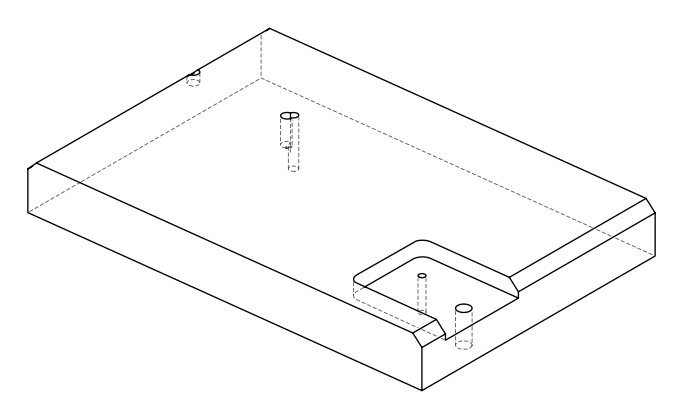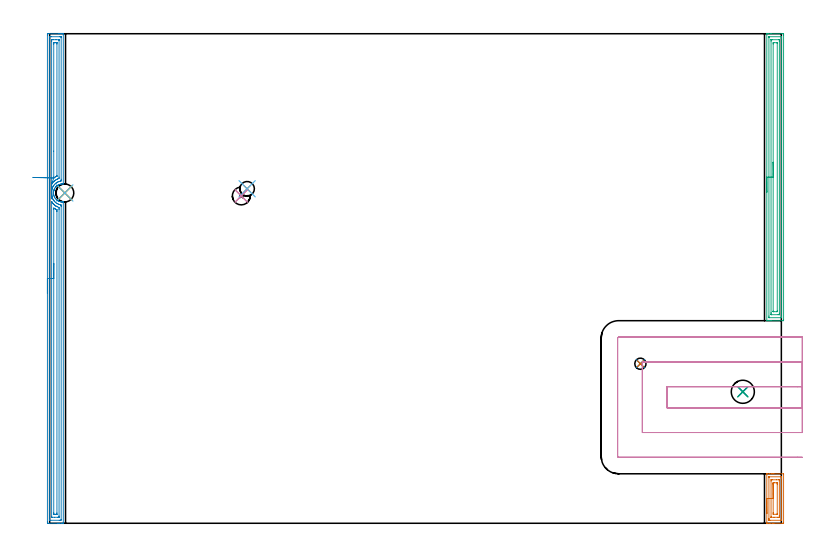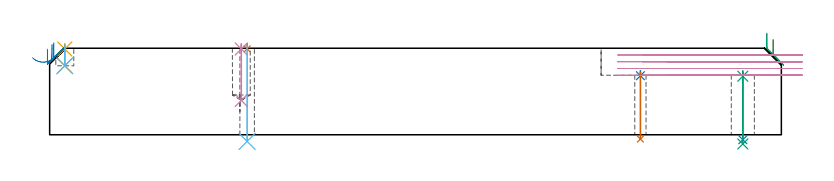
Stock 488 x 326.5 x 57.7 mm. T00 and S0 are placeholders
(PLAN: 16 operations, 9 tool changes, 27.6 min)
(1 SPOT_DRILL | STEP1HOLE | NXT0321_9005460120000 | 0.03 min | 1 mm3)
(2 SPOT_DRILL_1 | STEP1HOLE_1 | NXT0321_9005460120000 | 0.03 min | 1906 mm3)
(3 SPOT_DRILL_2 | STEP1HOLE_2 | NXT0321_9005460120000 | 0.03 min | 1945 mm3)
(4 SPOT_DRILL_3 | STEP1POCKET | NXT0321_9005460120000 | 0.03 min | 1 mm3)
(5 SPOT_DRILL_4 | STEP1POCKET_1 | NXT0321_9005460120000 | 0.03 min | 1 mm3)
(6 DRILL_THROUGH_HOLE_INTO_CENTER | STEP1HOLE | UGT0301_492 | 0.26 min | 4235 mm3)
(7 DRILL_THROUGH_HOLE_INTO_CENTER_1 | STEP1HOLE_1 | NXT0301_046 | 0.18 min | 1754 mm3)
(8 DRILL_THROUGH_HOLE_INTO_CENTER_2 | STEP1HOLE_2 | NXT0301_071 | 0.19 min | 3139 mm3)
(9 DRILL_TO_ENLARGE_THROUGH_HOLE | STEP1HOLE_2 | UGT0301_284 | 0.2 min | 5631 mm3)
(10 DRILL_BLIND_HOLE_INTO_CENTER | STEP1POCKET | UGT0301_229 | 0.15 min | 2687 mm3)
(11 DRILL_BLIND_HOLE_INTO_CENTER_1 | STEP1POCKET_1 | NXT0301_046 | 0.06 min | 464 mm3)
(12 DRILL_TO_ENLARGE_BLIND_HOLE | STEP1POCKET_1 | UGT0301_373 | 0.06 min | 846 mm3)
(13 AREA_MILL | FG_CHAMFER_SURFACE | UGT0205_001 | 1.33 min | 2468 mm3)
(14 AREA_MILL_1 | FG_CHAMFER_SURFACE_1 | UGT0205_001 | 10.73 min | 18171 mm3)
(15 AREA_MILL_2 | FG_CHAMFER_SURFACE_2 | UGT0205_001 | 6.4 min | 12398 mm3)
(16 MILL_SLOT | SLOT_PARTIAL_RECTANGULAR | UGT0201_105 | Follow Part, ap 5.5, ae 75% | 7.92 min | 213785 mm3)
(TOOL NXT0321_9005460120000 | NC Spot Drill, 142deg, 12mm, Carbide, Uncoated | D12 PA142 FL30 Z2)
(TOOL UGT0301_492 | Carbide Drill 9.7 mm | D9.7 PA118 FL87 Z2)
(TOOL NXT0301_046 | Carbide Drill 7.5mm [860.1-0750-038A1-MM 2214] | D7.5 PA140 FL53 Z2)
(TOOL NXT0301_071 | Carbide Drill 10mm [860.1-1000-030A1-MM 2214] | D10 PA140 FL47 Z2)
(TOOL UGT0301_284 | Twist Drill 15.4 mm | D15.4 PA118 FL120 Z2)
(TOOL UGT0301_229 | Twist Drill 11.9 mm | D11.9 PA118 FL100 Z2)
(TOOL UGT0301_373 | Twist Drill Flat Bottom 12 mm | D12 PA180 FL101 Z2)
(TOOL UGT0205_001 | Chamfer Mill 20 x 3 x 45 deg. | D20 FL50 Z2)
(TOOL UGT0201_105 | End Mill 22 mm | D22 FL25 Z2)
(OP 1 SPOT_DRILL)
G17 G21 G94 G90
T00 M6
G54
G17 G0 G90 X131.7 Y223.1 S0 M3
G43 Z67.7 H0
G94 G81 G98 Z57.283 F250. R60.7
G80
M5
M2
(OP 2 SPOT_DRILL_1)
G17 G21 G94 G90
T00 M6
G54
G17 G0 G90 X394. Y106.4 S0 M3
G43 Z67.7 H0
G94 G81 G98 Z39.377 F250. R42.7
G80
M5
M2
(OP 3 SPOT_DRILL_2)
G17 G21 G94 G90
T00 M6
G54
G17 G0 G90 X462.3 Y87.7 S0 M3
G43 Z67.7 H0
G94 G81 G98 Z39.037 F250. R42.7
G80
M5
M2
(OP 4 SPOT_DRILL_3)
G17 G21 G94 G90
T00 M6
G54
G17 G0 G90 X127.8 Y218.3 S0 M3
G43 Z67.7 H0
G94 G81 G98 Z57.188 F250. R60.7
G80
M5
M2
(OP 5 SPOT_DRILL_4)
G17 G21 G94 G90
T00 M6
G54
G17 G0 G90 X10.1 Y220.3 S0 M3
G43 Z67.7 H0
G94 G81 G98 Z57.179 F250. R60.7
G80
M5
M2
(OP 6 DRILL_THROUGH_HOLE_INTO_CENTER)
G17 G21 G94 G90
T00 M6
G54
G17 G0 G90 X131.7 Y223.1 S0 M3
G43 Z67.7 H0
G94 G73 G98 Z-4.414 F250. Q8.873 R59.7
G80
M5
M2
(OP 7 DRILL_THROUGH_HOLE_INTO_CENTER_1)
G17 G21 G94 G90
T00 M6
G54
G17 G0 G90 X394. Y106.4 S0 M3
G43 Z67.7 H1
G94 G73 G98 Z-2.865 F250. Q7.094 R41.7
G80
M5
M2
(OP 8 DRILL_THROUGH_HOLE_INTO_CENTER_2)
G17 G21 G94 G90
T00 M6
G54
G17 G0 G90 X462.3 Y87.7 S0 M3
G43 Z67.7 H1
G94 G73 G98 Z-3.32 F250. Q8.604 R41.7
G80
M5
M2
(OP 9 DRILL_TO_ENLARGE_THROUGH_HOLE)
G17 G21 G94 G90
T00 M6
G54
G17 G0 G90 X462.3 Y87.7 S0 M3
G43 Z67.7 H0
G94 G73 G98 Z-6.127 F250. Q15.276 R41.7
G80
M5
M2
(OP 10 DRILL_BLIND_HOLE_INTO_CENTER)
G17 G21 G94 G90
T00 M6
G54
G17 G0 G90 X127.8 Y218.3 S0 M3
G43 Z67.7 H0
G94 G81 G98 Z22.9 F250. R59.7
G80
M5
M2
(OP 11 DRILL_BLIND_HOLE_INTO_CENTER_1)
G17 G21 G94 G90
T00 M6
G54
G17 G0 G90 X10.1 Y220.3 S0 M3
G43 Z67.7 H1
G94 G81 G98 Z46. F250. R59.7
G80
M5
M2
(OP 12 DRILL_TO_ENLARGE_BLIND_HOLE)
G17 G21 G94 G90
T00 M6
G54
G17 G0 G90 X10.1 Y220.3 S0 M3
G43 Z67.7 H0
G94 G81 G98 Z46. F250. R59.7
G80
M5
M2
(OP 13 AREA_MILL)
G17 G21 G94 G90
T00 M6
G54
G17 G0 G90 X478.3 Y6.5 S1061 M3
G43 Z67.7 H0
G94 G1 Y6.538 Z66.828 F250.
Y6.652 Z65.963
Y6.841 Z65.112
Y7.103 Z64.28
Y7.437 Z63.474
Y7.84 Z62.7
Y8.308 Z61.964
Y8.84 Z61.272
Y9.429 Z60.629
Y10.072 Z60.039
Y10.764 Z59.508
Y11.5 Z59.04
Y12.274 Z58.637
Y13.08 Z58.303
Y13.912 Z58.041
Y14.764 Z57.852
Y15.628 Z57.738
Y16.5 Z57.7
Y32.912
X478.303 Y32.99 Z57.689
X478.368 Y32.998 Z57.626
X478.439 Y33. Z57.558
X480.057 Z55.942
X481.277 Z54.721
X482.324 Z53.674
X483.026 Z52.968
X489.497 Y32.999 Z46.499
X489.499 Y32.786
X489.5 Y32.469 Z46.5
X489.499 Y0.531 Z46.501
X489.496 Y0.177 Z46.502
X489.491 Y0.01 Z46.505
X489.147 Y0.005 Z46.85
X488.623 Y0. Z47.373
X483.026 Z52.968
X482.324 Z53.674
X482.151 Z53.847
X480.402 Z55.594
X480.057 Z55.942
X478.999 Z57.
X478.653 Z57.345
X478.439 Z57.559
X478.384 Z57.61
X478.369 Y0.001 Z57.624
X478.303 Y0.01 Z57.689
X478.3 Y0.088 Z57.7
Y16.5
X479.714 Z56.286
X479.715 Y30.694 Z56.285
X479.716 Y30.869 Z56.284
X479.719 Y30.955 Z56.281
X479.721 Y30.99 Z56.279
X479.8 Y30.992 Z56.2
X480.102 Y30.999 Z55.898
X487.398 Z48.602
X487.975 Y30.996 Z48.025
X488.049 Y30.99 Z47.951
X488.079 Y30.98 Z47.921
X488.082 Y30.887 Z47.918
X488.084 Y30.694 Z47.916
X488.086 Y29.997 Z47.914
Y29.807
X488.085 Y2.306 Z47.915
X488.084 Y2.131 Z47.916
X488.081 Y2.045 Z47.919
X488.079 Y2.01 Z47.921
X488. Y2.008 Z48.
X487.698 Y2.001 Z48.302
X480.402 Z55.598
X479.825 Y2.004 Z56.175
X479.751 Y2.01 Z56.249
X479.721 Y2.02 Z56.279
X479.718 Y2.113 Z56.282
X479.716 Y2.306 Z56.284
X479.714 Y3.003 Z56.286
Y3.193
Y16.5
X481.128 Z54.872
X481.129 Y28.183 Z54.871
X481.134 Y28.92 Z54.866
X481.136 Y28.986 Z54.864
X481.203 Y28.995 Z54.797
X481.277 Y28.997 Z54.723
X482.072 Y29. Z53.928
X484.696 Z51.304
X486.445 Z49.555
X486.523 Y28.998 Z49.477
X486.602 Y28.995 Z49.398
X486.653 Y28.99 Z49.347
X486.665 Y28.982 Z49.335
X486.667 Y28.969 Z49.333
X486.67 Y28.92 Z49.33
X486.671 Y28.77 Z49.329
Y4.817
X486.666 Y4.08 Z49.334
X486.664 Y4.014 Z49.336
X486.597 Y4.005 Z49.403
X486.523 Y4.003 Z49.477
X485.728 Y4. Z50.272
X483.104 Z52.896
X481.355 Z54.645
X481.277 Y4.002 Z54.723
X481.198 Y4.005 Z54.802
X481.147 Y4.01 Z54.853
X481.135 Y4.018 Z54.865
X481.133 Y4.031 Z54.867
X481.13 Y4.08 Z54.87
X481.129 Y4.23 Z54.871
X481.128 Y16.5 Z54.872
X482.543 Z53.457
X482.544 Y26.748 Z53.456
X482.546 Y26.912 Z53.454
X482.549 Y26.969 Z53.451
X482.552 Y26.99 Z53.448
X482.57 Y26.992 Z53.43
X482.66 Y26.996 Z53.34
X483.026 Y26.999 Z52.974
X483.169 Y27. Z52.831
X484.92 Y26.998 Z51.08
X485.154 Y26.99 Z50.846
X485.251 Y26.976 Z50.749
X485.252 Y26.923 Z50.748
X485.256 Y26.658 Z50.744
X485.257 Y26.259 Z50.743
Y25.769
X485.256 Y6.252 Z50.744
X485.254 Y6.088 Z50.746
X485.251 Y6.031 Z50.749
X485.248 Y6.01 Z50.752
X485.23 Y6.008 Z50.77
X485.14 Y6.004 Z50.86
X484.774 Y6.001 Z51.226
X484.631 Y6. Z51.369
X482.88 Y6.002 Z53.12
X482.646 Y6.01 Z53.354
X482.549 Y6.024 Z53.451
X482.548 Y6.077 Z53.452
X482.544 Y6.342 Z53.456
X482.543 Y6.741 Z53.457
Y7.231
Y16.5
Y17.372 Z53.495
Y18.236 Z53.609
Y19.088 Z53.798
Y19.92 Z54.06
Y20.726 Z54.394
Y21.5 Z54.797
Y22.236 Z55.266
Y22.928 Z55.797
Y23.571 Z56.386
Y24.16 Z57.029
Y24.692 Z57.722
Y25.16 Z58.457
Y25.563 Z59.231
Y25.897 Z60.037
Y26.159 Z60.869
Y26.348 Z61.721
Y26.462 Z62.586
Y26.5 Z63.457
G0 Z67.7
M5
M2
(OP 14 AREA_MILL_1)
G17 G21 G94 G90
T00 M6
G54
G17 G0 G90 X-1.5 Y153.25 S1061 M3
G43 Z67.7 H0
Z57.1
G94 G1 Y153.288 Z56.228 F250.
Y153.402 Z55.364
Y153.591 Z54.512
Y153.853 Z53.68
Y154.187 Z52.874
Y154.59 Z52.1
Y155.058 Z51.364
Y155.59 Z50.672
Y156.179 Z50.029
Y156.822 Z49.44
Y157.514 Z48.908
Y158.25 Z48.44
Y159.024 Z48.037
Y159.83 Z47.703
Y160.662 Z47.441
Y161.514 Z47.252
Y162.378 Z47.138
Y163.25 Z47.1
Y325.443
X-1.499 Y325.879 Z47.101
X-1.495 Y326.332 Z47.103
X-1.492 Y326.49 Z47.106
X-1.048 Y326.495 Z47.549
X-0.435 Y326.5 Z48.162
X6.004 Z54.598
X6.541 Z55.138
X6.885 Z55.481
X7.423 Z56.019
X7.767 Z56.362
X8.454 Z57.054
X8.748 Z57.347
X9.096 Y326.494 Z57.687
X9.097 Y326.493 Z57.688
X9.1 Y326.326 Z57.7
Y226.693
X9.094 Y226.336 Z57.692
X9.091 Y226.33 Z57.689
X8.802 Y226.342 Z57.4
X8.368 Y226.336 Z56.966
X7.928 Y226.302 Z56.528
X7.491 Y226.238 Z56.09
X7.05 Y226.138 Z55.649
X6.807 Y226.062 Z55.406
X6.616 Y226.003 Z55.212
X6.444 Y225.935 Z55.039
X6.254 Y225.861 Z54.853
X6.099 Y225.8 Z54.699
X6.01 Y225.764 Z54.607
X6.004 Y225.761 Z54.601
X5.957 Y225.737 Z54.556
X5.738 Y225.622 Z54.338
X5.293 Y225.352 Z53.893
X5.122 Y225.232 Z53.722
X4.862 Y225.049 Z53.462
X4.691 Y224.913 Z53.291
X4.639 Y224.871 Z53.239
X4.369 Y224.608 Z52.967
X4.305 Y224.546 Z52.904
X4.241 Y224.478 Z52.84
X3.985 Y224.204 Z52.585
X3.803 Y223.978 Z52.402
X3.503 Y223.539 Z52.102
X3.237 Y223.085 Z51.834
X3.134 Y222.882 Z51.734
X3.109 Y222.832 Z51.709
X2.978 Y222.515 Z51.577
X2.876 Y222.225 Z51.471
X2.863 Y222.192 Z51.459
X2.811 Y222.007 Z51.408
X2.748 Y221.779 Z51.341
X2.739 Y221.747 Z51.333
X2.698 Y221.564 Z51.297
X2.695 Y221.549 Z51.294
X2.653 Y221.332 Z51.244
X2.646 Y221.299 Z51.237
X2.596 Y220.915 Z51.19
X2.587 Y220.853 Z51.182
X2.578 Y220.668 Z51.169
X2.562 Y220.406 Z51.157
X2.566 Y220.254 Z51.156
X2.57 Y220.157 Z51.154
X2.569 Y219.959 Z51.164
X2.61 Y219.545 Z51.205
X2.613 Y219.512 Z51.208
X2.648 Y219.3 Z51.246
X2.684 Y219.098 Z51.28
X2.689 Y219.065 Z51.286
X2.698 Y219.027 Z51.296
X2.759 Y218.782 Z51.355
X2.798 Y218.619 Z51.396
X2.942 Y218.19 Z51.539
X3.115 Y217.757 Z51.711
X3.129 Y217.726 Z51.726
X3.328 Y217.359 Z51.928
X3.374 Y217.274 Z51.974
X3.648 Y216.833 Z52.248
X3.814 Y216.61 Z52.411
X3.987 Y216.397 Z52.584
X4.412 Y215.94 Z53.009
X4.535 Y215.829 Z53.131
X4.632 Y215.739 Z53.23
X4.863 Y215.55 Z53.461
X5.107 Y215.375 Z53.706
X5.227 Y215.288 Z53.827
X5.604 Y215.047 Z54.204
X5.738 Y214.975 Z54.338
X6.172 Y214.77 Z54.772
X6.528 Y214.63 Z55.127
X6.615 Y214.596 Z55.213
X6.885 Y214.513 Z55.481
X7.052 Y214.462 Z55.648
X7.446 Y214.373 Z56.042
X7.493 Y214.362 Z56.088
X7.929 Y214.298 Z56.526
X8.368 Y214.263 Z56.966
X8.742 Y214.258 Z57.339
X8.967 Y214.266 Z57.564
X9.089 Y214.27 Z57.685
X9.097 Y214.268 Z57.693
Y214.266
X9.1 Y214.183 Z57.7
Y0.174
X9.097 Y0.007 Z57.688
X9.096 Y0.006 Z57.687
X8.747 Y0. Z57.347
X8.454 Z57.054
X7.767 Z56.362
X6.541 Z55.138
X6.004 Z54.598
X5.391 Z53.986
X-0.436 Z48.162
X-1.048 Y0.002 Z47.549
X-1.27 Y0.004 Z47.328
X-1.492 Y0.01 Z47.106
X-1.495 Y0.168 Z47.103
X-1.499 Y0.621 Z47.101
X-1.5 Y1.079 Z47.1
Y163.25
X-0.086 Z48.514
X-0.085 Y324.009 Z48.515
X-0.084 Y324.092 Z48.516
X-0.079 Y324.488 Z48.521
X0.316 Y324.497 Z48.916
X0.715 Y324.499 Z49.315
X1.194 Y324.5 Z49.794
X6.885 Y324.499 Z55.485
X7.367 Y324.496 Z55.967
X7.585 Y324.49 Z56.185
X7.679 Y324.463 Z56.279
X7.684 Y324.175 Z56.284
X7.685 Y324.092 Z56.285
X7.686 Y229.456 Z56.286
X7.685 Y228.563 Z56.285
X7.683 Y228.48 Z56.283
X7.679 Y228.286 Z56.279
X7.376 Y228.227 Z55.976
X7.176 Y228.186 Z55.776
X6.885 Y228.116 Z55.485
X6.479 Y227.998 Z55.079
X6.004 Y227.828 Z54.604
X5.831 Y227.762 Z54.431
X5.423 Y227.587 Z54.023
X5.227 Y227.481 Z53.827
X5.122 Y227.419 Z53.722
X4.679 Y227.142 Z53.279
X4.241 Y226.839 Z52.841
X4.157 Y226.778 Z52.757
X4.051 Y226.693 Z52.651
X3.687 Y226.361 Z52.287
X3.359 Y226.034 Z51.959
X3.245 Y225.915 Z51.845
X3.142 Y225.8 Z51.742
X2.841 Y225.431 Z51.441
X2.47 Y224.906 Z51.07
X2.148 Y224.347 Z50.748
X1.976 Y224.012 Z50.576
X1.858 Y223.748 Z50.458
X1.606 Y223.114 Z50.206
X1.596 Y223.083 Z50.196
X1.41 Y222.414 Z50.01
X1.368 Y222.225 Z49.968
X1.259 Y221.673 Z49.859
X1.216 Y221.332 Z49.816
X1.173 Y220.867 Z49.773
X1.152 Y220.438 Z49.752
X1.158 Y219.989 Z49.758
X1.187 Y219.545 Z49.787
X1.25 Y219.002 Z49.85
X1.311 Y218.651 Z49.911
X1.493 Y217.862 Z50.093
X1.525 Y217.757 Z50.125
X1.596 Y217.541 Z50.196
X1.853 Y216.864 Z50.453
X1.916 Y216.71 Z50.516
X2.084 Y216.369 Z50.684
X2.31 Y215.97 Z50.91
X2.478 Y215.701 Z51.078
X2.724 Y215.329 Z51.324
X2.914 Y215.077 Z51.514
X3.115 Y214.833 Z51.715
X3.359 Y214.57 Z51.959
X3.74 Y214.183 Z52.34
X4.241 Y213.764 Z52.841
X4.93 Y213.29 Z53.53
X5.122 Y213.177 Z53.722
X5.642 Y212.923 Z54.242
X6.004 Y212.771 Z54.604
X6.327 Y212.648 Z54.927
X6.782 Y212.501 Z55.382
X6.885 Y212.476 Z55.485
X7.228 Y212.396 Z55.828
X7.679 Y212.286 Z56.279
X7.681 Y212.193 Z56.281
X7.684 Y211.99 Z56.284
X7.686 Y211.585 Z56.286
Y211.503
X7.685 Y2.491 Z56.285
X7.684 Y2.408 Z56.284
X7.679 Y2.012 Z56.279
X7.284 Y2.003 Z55.884
X6.885 Y2.001 Z55.485
X6.406 Y2. Z55.006
X0.715 Y2.001 Z49.315
X0.233 Y2.003 Z48.833
X0.015 Y2.01 Z48.615
X-0.079 Y2.037 Z48.521
X-0.084 Y2.325 Z48.516
X-0.085 Y2.408 Z48.515
X-0.086 Y163.25 Z48.514
X1.328 Z49.928
X1.329 Y214.312 Z49.929
X1.33 Y214.453 Z49.93
X1.332 Y214.475 Z49.932
Y214.48
X1.351 Y214.459 Z49.951
X1.376 Y214.426 Z49.976
X1.415 Y214.367 Z50.015
X1.537 Y214.183 Z50.137
X1.596 Y214.098 Z50.196
X1.934 Y213.635 Z50.534
X2.215 Y213.29 Z50.815
X2.478 Y213.005 Z51.078
X2.775 Y212.701 Z51.375
X3.098 Y212.396 Z51.698
X3.359 Y212.175 Z51.959
X3.555 Y212.015 Z52.155
X4.15 Y211.594 Z52.75
X4.241 Y211.533 Z52.841
X4.286 Y211.503 Z52.886
X4.582 Y211.329 Z53.182
X4.823 Y211.207 Z53.423
X5.122 Y211.06 Z53.722
X5.874 Y210.741 Z54.474
X6.004 Y210.696 Z54.604
X6.262 Y210.609 Z54.862
X6.266 Y210.343 Z54.866
X6.27 Y209.715 Z54.87
X6.271 Y209.444 Z54.871
Y4.818
X6.266 Y4.195 Z54.866
X6.264 Y4.061 Z54.864
X6.255 Y4.009 Z54.855
X6.192 Y4.004 Z54.792
X6.004 Y4.002 Z54.604
X5.315 Y4. Z53.915
X3.359 Z51.959
X1.789 Z50.389
X1.596 Y4.002 Z50.196
X1.404 Y4.006 Z50.004
X1.35 Y4.01 Z49.95
X1.335 Y4.017 Z49.935
X1.333 Y4.033 Z49.933
X1.33 Y4.105 Z49.93
X1.329 Y4.195 Z49.929
X1.328 Y4.467 Z49.928
Y163.25
X2.743 Z51.343
Y209.446
X2.745 Y209.715 Z51.345
X2.75 Y210.333 Z51.35
X3.359 Y209.916 Z51.959
X3.657 Y209.715 Z52.257
X4.017 Y209.495 Z52.617
X4.241 Y209.377 Z52.841
X4.738 Y209.123 Z53.338
X4.82 Y209.081 Z53.42
X4.851 Y209.06 Z53.451
X4.852 Y209.029 Z53.452
X4.854 Y208.822 Z53.454
X4.857 Y208.197 Z53.457
Y207.928
Y6.876
X4.855 Y6.253 Z53.455
X4.852 Y6.044 Z53.452
X4.851 Y6.015 Z53.451
X4.834 Y6.01 Z53.434
X4.781 Y6.005 Z53.381
X4.673 Y6.002 Z53.273
X4.241 Y6. Z52.841
X3.359 Z51.959
X2.925 Y6.001 Z51.525
X2.821 Y6.003 Z51.421
X2.77 Y6.007 Z51.37
X2.75 Y6.01 Z51.35
X2.748 Y6.025 Z51.348
X2.746 Y6.133 Z51.346
X2.743 Y6.607 Z51.343
Y6.876
Y163.25
Y164.122 Z51.381
Y164.986 Z51.495
Y165.838 Z51.683
Y166.67 Z51.946
Y167.476 Z52.28
Y168.25 Z52.682
Y168.986 Z53.151
Y169.678 Z53.682
Y170.321 Z54.272
Y170.91 Z54.915
Y171.442 Z55.607
Y171.91 Z56.343
Y172.313 Z57.116
Y172.647 Z57.922
Y172.909 Z58.754
Y173.098 Z59.606
Y173.212 Z60.471
Y173.25 Z61.343
G0 Z67.7
X1.575 Y216.374
Z60.178
G1 Y216.39 Z59.306
X1.573 Y216.483 Z58.439
X1.568 Y216.651 Z57.582
X1.562 Y216.892 Z56.744
X1.555 Y217.206 Z55.93
X1.545 Y217.59 Z55.147
X1.534 Y218.04 Z54.4
X1.522 Y218.554 Z53.695
X1.508 Y219.127 Z53.037
X1.492 Y219.755 Z52.432
X1.475 Y220.434 Z51.884
X1.458 Y221.158 Z51.398
X1.439 Y221.921 Z50.976
X1.419 Y222.719 Z50.622
X1.399 Y223.544 Z50.34
X1.378 Y224.39 Z50.13
X1.357 Y225.252 Z49.995
X1.335 Y226.122 Z49.935
X1.333 Y226.241 Z49.933
X1.33 Y226.422 Z49.93
X1.329 Y226.693 Z49.929
X1.328 Y226.965 Z49.928
X1.329 Y321.682 Z49.929
X1.334 Y322.305 Z49.934
X1.335 Y322.439 Z49.935
X1.345 Y322.491 Z49.945
X1.408 Y322.496 Z50.008
X1.596 Y322.498 Z50.196
X2.285 Y322.5 Z50.885
X4.241 Z52.841
X5.811 Z54.411
X6.004 Y322.498 Z54.604
X6.196 Y322.493 Z54.796
X6.25 Y322.49 Z54.85
X6.265 Y322.483 Z54.865
X6.267 Y322.466 Z54.867
X6.27 Y322.395 Z54.87
X6.271 Y322.305 Z54.871
Y322.033
Y230.89
X6.267 Y230.267 Z54.867
X6.264 Y230.003 Z54.864
X6.004 Y229.902 Z54.604
X5.627 Y229.756 Z54.227
X5.122 Y229.546 Z53.722
X5.005 Y229.493 Z53.605
X4.764 Y229.374 Z53.364
X4.435 Y229.177 Z53.035
X4.241 Y229.054 Z52.841
X3.898 Y228.827 Z52.498
X3.407 Y228.48 Z52.007
X3.38 Y228.459 Z51.98
X3.359 Y228.441 Z51.959
X2.915 Y228.037 Z51.515
X2.459 Y227.587 Z51.059
X2.059 Y227.118 Z50.659
X1.731 Y226.693 Z50.331
X1.674 Y226.614 Z50.274
X1.596 Y226.503 Z50.196
X1.335 Y226.122 Z49.935
X2.75 Y230.267 Z51.35
X2.747 Y230.525 Z51.347
X2.744 Y230.892 Z51.344
X2.743 Y248.205 Z51.343
Y319.624
X2.745 Y320.247 Z51.345
X2.748 Y320.457 Z51.348
X2.749 Y320.485 Z51.349
X2.766 Y320.49 Z51.366
X2.819 Y320.495 Z51.419
X2.927 Y320.498 Z51.527
X3.359 Y320.5 Z51.959
X4.241 Z52.841
X4.675 Y320.499 Z53.275
X4.779 Y320.497 Z53.379
X4.83 Y320.493 Z53.43
X4.85 Y320.49 Z53.45
X4.852 Y320.475 Z53.452
X4.854 Y320.367 Z53.454
X4.857 Y319.893 Z53.457
Y319.624
Y231.742
X4.855 Y231.586 Z53.455
X4.853 Y231.548 Z53.453
X4.85 Y231.535 Z53.45
X4.84 Y231.527 Z53.44
X4.789 Y231.499 Z53.389
X4.241 Y231.231 Z52.841
X4.195 Y231.207 Z52.795
X4.115 Y231.161 Z52.715
X3.648 Y230.869 Z52.248
X3.359 Y230.679 Z51.959
X3.117 Y230.513 Z51.717
X2.769 Y230.267 Z51.369
X2.761 Z51.361
X2.75 Z51.35
X2.107 Y230.286 Z50.76
X1.415 Y230.305 Z50.23
X0.679 Y230.326 Z49.761
X-0.094 Y230.348 Z49.358
X-0.9 Y230.37 Z49.025
X-1.732 Y230.394 Z48.762
X-2.583 Y230.418 Z48.574
X-3.448 Y230.442 Z48.46
X-4.319 Y230.467 Z48.422
X-5.19 Y230.491 Z48.46
X-6.055 Y230.516 Z48.574
X-6.906 Y230.54 Z48.763
X-7.738 Y230.563 Z49.026
X-8.543 Y230.586 Z49.36
X-9.317 Y230.607 Z49.763
X-10.052 Y230.628 Z50.232
X-10.744 Y230.648 Z50.763
X-11.387 Y230.666 Z51.353
G0 Z67.7
M5
M2
(OP 15 AREA_MILL_2)
G17 G21 G94 G90
T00 M6
G54
G17 G0 G90 X478.3 Y220.8 S1061 M3
G43 Z67.7 H0
G94 G1 Y220.838 Z66.828 F250.
Y220.952 Z65.963
Y221.141 Z65.112
Y221.403 Z64.28
Y221.737 Z63.474
Y222.14 Z62.7
Y222.609 Z61.964
Y223.14 Z61.272
Y223.729 Z60.629
Y224.372 Z60.039
Y225.064 Z59.508
Y225.8 Z59.04
Y226.574 Z58.637
Y227.38 Z58.303
Y228.212 Z58.041
Y229.064 Z57.852
Y229.928 Z57.738
Y230.8 Z57.7
Y326.335
X478.302 Y326.49 Z57.688
X478.429 Y326.498 Z57.563
X478.561 Y326.5 Z57.439
X478.883 Z57.117
X479.528 Z56.467
X480.725 Z55.272
X481.277 Z54.717
X488.548 Z47.449
X489.147 Y326.496 Z46.851
X489.493 Y326.49 Z46.504
X489.498 Y326.247 Z46.501
X489.5 Y325.889 Z46.5
Y325.528
Y135.711
X489.498 Y135.353 Z46.501
X489.493 Y135.11 Z46.504
X489.147 Y135.1 Z46.851
X481.277 Z54.717
X480.725 Z55.272
X480.402 Z55.594
X479.85 Z56.146
X479.528 Z56.467
X478.561 Z57.439
X478.43 Z57.562
X478.382 Y135.102 Z57.609
X478.302 Y135.11 Z57.688
X478.3 Y135.265 Z57.7
Y230.8
X479.714 Z56.286
X479.715 Y323.912 Z56.285
X479.716 Y324.103 Z56.284
X479.72 Y324.454 Z56.28
X479.721 Y324.489 Z56.279
X479.781 Y324.493 Z56.219
X479.884 Y324.497 Z56.116
X480.014 Y324.5 Z55.986
X487.885 Y324.499 Z48.115
X488.034 Y324.493 Z47.966
X488.062 Y324.49 Z47.938
X488.079 Y324.482 Z47.921
X488.081 Y324.45 Z47.919
X488.084 Y324.295 Z47.916
X488.085 Y324.103 Z47.915
X488.086 Y323.401 Z47.914
X488.085 Y137.688 Z47.915
X488.084 Y137.497 Z47.916
X488.08 Y137.146 Z47.92
X488.079 Y137.111 Z47.921
X488.019 Y137.107 Z47.981
X487.916 Y137.103 Z48.084
X487.786 Y137.1 Z48.214
X479.915 Y137.101 Z56.085
X479.766 Y137.107 Z56.234
X479.738 Y137.11 Z56.262
X479.721 Y137.118 Z56.279
X479.719 Y137.15 Z56.281
X479.716 Y137.305 Z56.284
X479.715 Y137.497 Z56.285
X479.714 Y138.199 Z56.286
Y230.8
X481.128 Z54.872
X481.129 Y321.576 Z54.871
X481.131 Y322.317 Z54.869
X481.133 Y322.464 Z54.867
X481.135 Y322.484 Z54.865
X481.145 Y322.49 Z54.855
X481.188 Y322.494 Z54.812
X481.277 Y322.497 Z54.723
X481.973 Y322.5 Z54.027
X486.523 Y322.499 Z49.477
X486.583 Y322.498 Z49.417
X486.63 Y322.494 Z49.37
X486.657 Y322.491 Z49.343
X486.665 Y322.467 Z49.335
X486.668 Y322.317 Z49.332
X486.67 Y322.167 Z49.33
X486.672 Y321.425 Z49.328
Y321.273
Y140.024
X486.67 Y139.283 Z49.33
X486.667 Y139.136 Z49.333
X486.665 Y139.116 Z49.335
X486.655 Y139.11 Z49.345
X486.613 Y139.106 Z49.387
X486.523 Y139.103 Z49.477
X485.828 Y139.1 Z50.172
X481.277 Y139.101 Z54.723
X481.217 Y139.102 Z54.783
X481.17 Y139.106 Z54.83
X481.143 Y139.109 Z54.857
X481.135 Y139.133 Z54.865
X481.132 Y139.283 Z54.868
X481.13 Y139.433 Z54.87
X481.128 Y140.175 Z54.872
Y140.327
Y230.8
X482.543 Z53.457
Y319.639
X482.544 Y320.131 Z53.456
X482.546 Y320.296 Z53.454
X482.55 Y320.427 Z53.45
X482.557 Y320.49 Z53.443
X483.057 Y320.5 Z52.943
X484.806 Z51.194
X485.19 Y320.494 Z50.81
X485.237 Y320.49 Z50.763
X485.251 Y320.487 Z50.749
X485.253 Y320.473 Z50.747
X485.256 Y320.418 Z50.744
X485.257 Y320.365 Z50.743
Y320.039
Y141.961
X485.256 Y141.469 Z50.744
X485.254 Y141.304 Z50.746
X485.25 Y141.173 Z50.75
X485.243 Y141.11 Z50.757
X484.743 Y141.1 Z51.257
X482.994 Z53.006
X482.61 Y141.106 Z53.39
X482.563 Y141.11 Z53.437
X482.549 Y141.113 Z53.451
X482.547 Y141.127 Z53.453
X482.544 Y141.182 Z53.456
X482.543 Y141.235 Z53.457
Y141.561
Y230.8
Y231.672 Z53.495
Y232.537 Z53.609
Y233.388 Z53.798
Y234.22 Z54.06
Y235.026 Z54.394
Y235.8 Z54.797
Y236.536 Z55.266
Y237.228 Z55.797
Y237.871 Z56.386
Y238.46 Z57.029
Y238.992 Z57.722
Y239.46 Z58.457
Y239.863 Z59.231
Y240.197 Z60.037
Y240.459 Z60.869
Y240.648 Z61.721
Y240.762 Z62.586
Y240.8 Z63.457
G0 Z67.7
M5
M2
(OP 16 MILL_SLOT)
G17 G21 G94 G90
T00 M6
G54
G17 G0 G90 X502. Y91.1 S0 M3
G43 Z67.7 H0
Z53.2
G94 G1 X499. F250.
X411.8 F500.
Y77.
X499.
X502. F250.
Y107.6
X499.
X395.3 F500.
Y60.5
X499.
X502. F250.
Y124.1
X499.
X379.5 F500.
G3 X378.8 Y123.4 R0.7
G1 Y44.7
G3 X379.5 Y44. R0.7
G1 X499.
X502. F250.
G0 Y91.1 Z48.7
G1 X499.
X411.8 F500.
Y77.
X499.
X502. F250.
Y107.6
X499.
X395.3 F500.
Y60.5
X499.
X502. F250.
Y124.1
X499.
X379.5 F500.
G3 X378.8 Y123.4 R0.7
G1 Y44.7
G3 X379.5 Y44. R0.7
G1 X499.
X502. F250.
G0 Y91.1 Z44.2
G1 X499.
X411.8 F500.
Y77.
X499.
X502. F250.
Y107.6
X499.
X395.3 F500.
Y60.5
X499.
X502. F250.
Y124.1
X499.
X379.5 F500.
G3 X378.8 Y123.4 R0.7
G1 Y44.7
G3 X379.5 Y44. R0.7
G1 X499.
X502. F250.
G0 Y91.1 Z39.7
G1 X499.
X411.8 F500.
Y77.
X499.
X502. F250.
Y107.6
X499.
X395.3 F500.
Y60.5
X499.
X502. F250.
Y124.1
X499.
X379.5 F500.
G3 X378.8 Y123.4 R0.7
G1 Y44.7
G3 X379.5 Y44. R0.7
G1 X499.
X502. F250.
G0 Z67.7
M5
M2
